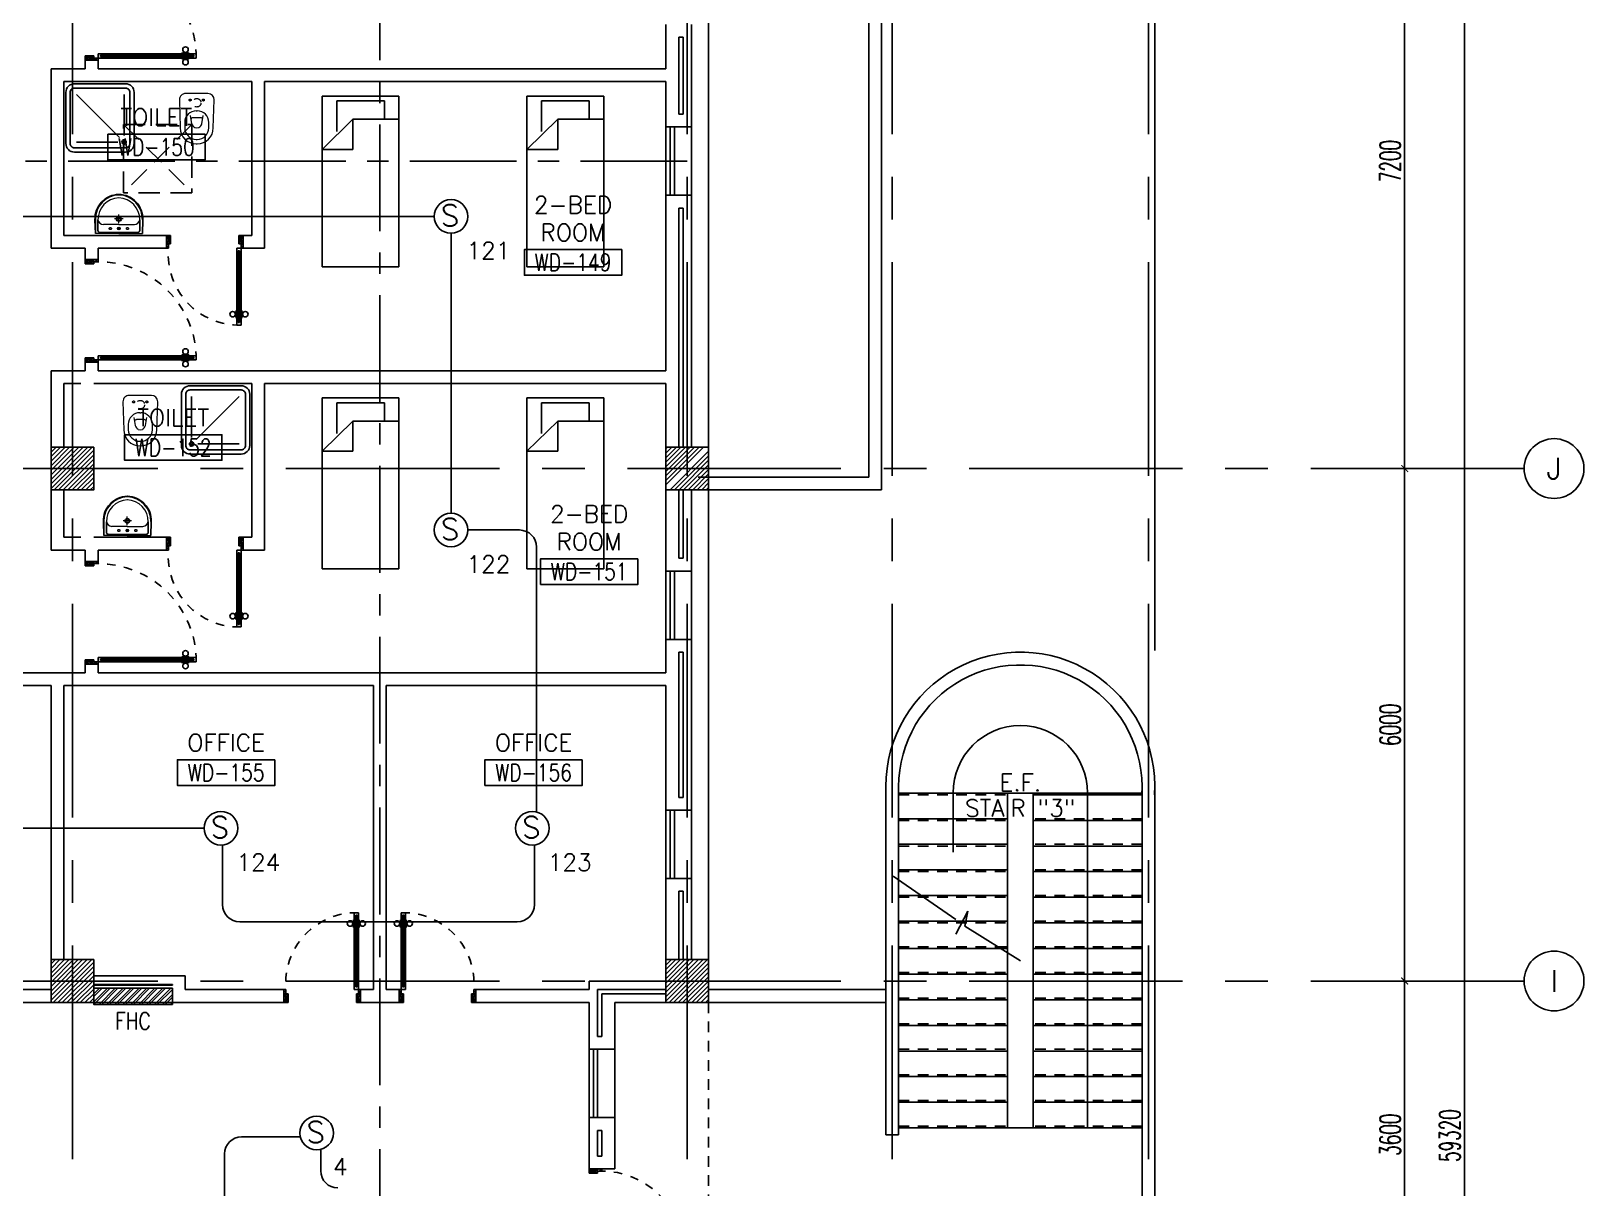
# Model space of a CAD drawing. Extents: x 0 to 93, y -1.5 to 78.
# Drawn here: x 74.79 to 92.97, y 34.2 to 47.74 of the extents above; entities that cross this region are included whole.
import ezdxf
from ezdxf.enums import TextEntityAlignment as Align

# ---------------------------------------------------------------- set-up
doc = ezdxf.new("R2010")
doc.units = 0
doc.header["$MEASUREMENT"] = 0
doc.header["$PDMODE"] = 34
for name, pattern in [('CENTER', [2, 1.25, -0.25, 0.25, -0.25]), ('CENTERX2', [4, 2.5, -0.5, 0.5, -0.5]), ('DASHED', [0.75, 0.5, -0.25]), ('HIDDEN', [0.375, 0.25, -0.125]), ('HIDDEN2', [0.1875, 0.125, -0.0625])]:
    doc.linetypes.add(name, pattern=pattern)
doc.layers.get('0').update_dxf_attribs({"color": 11, "linetype": 'CONTINUOUS'})
doc.layers.get('DEFPOINTS').update_dxf_attribs({"color": 11, "linetype": 'CONTINUOUS'})
for name, color, linetype in [('AX-CR', 11, 'CONTINUOUS'), ('AX-DIM', 11, 'CONTINUOUS'), ('AX-TXT', 11, 'CONTINUOUS'), ('AXES', 11, 'CENTERX2'), ('AXES1', 11, 'CENTER'), ('COL', 11, 'CONTINUOUS'), ('DOOR', 11, 'CONTINUOUS'), ('E-FIRE', 4, 'CONTINUOUS'), ('E-WIRE', 4, 'CONTINUOUS'), ('FHC', 11, 'CONTINUOUS'), ('FIX', 11, 'CONTINUOUS'), ('FUR', 11, 'CONTINUOUS'), ('HAT', 11, 'CONTINUOUS'), ('INSUL', 11, 'CONTINUOUS'), ('PROJ-L', 11, 'CONTINUOUS'), ('RM-BOX', 11, 'CONTINUOUS'), ('RM-NAME', 11, 'CONTINUOUS'), ('RM-NO', 11, 'CONTINUOUS'), ('ROOF', 11, 'CONTINUOUS'), ('SHAFT', 11, 'CONTINUOUS'), ('STR', 11, 'CONTINUOUS'), ('WALL', 11, 'CONTINUOUS'), ('WIN', 11, 'CONTINUOUS')]:
    doc.layers.add(name, color=color, linetype=linetype)
doc.styles.add('ROMANS', font='ROMANS.shx', dxfattribs={"width": 0.6})
doc.dimstyles.new('DIM-OUT', dxfattribs={"dimscale": 0, "dimtxt": 0.24, "dimasz": 0.08, "dimexe": 0.02, "dimexo": 0.02, "dimgap": 0.05, "dimtad": 1, "dimdec": 0, "dimlfac": 1000, "dimzin": 0, "dimdsep": 46, "dimtxsty": 'ROMANS', "dimblk1": 'ARCHTICK', "dimblk2": 'ARCHTICK', "dimsah": 1, "dimcen": 0.01, "dimdle": 0.08, "dimclrd": 7, "dimclre": 7, "dimclrt": 2, "dimadec": 0, "dimazin": 0, "dimtp": 2, "dimtm": 2, "dimtfac": 0.114286, "dimtdec": 0, "dimtix": 1, "dimtmove": 2, "dimatfit": 3, "dimldrblk": 'ARCHTICK', "dimfxl": 0, "dimtolj": 1, "dimtzin": 0, "dimarcsym": 0})

# ---------------------------------------------------------------- blocks, each defined once
blk = doc.blocks.new('S')
at = {"layer": 'E-FIRE'}
blk.add_circle((0, 0), 197, dxfattribs=at)
at = {"layer": 'E-FIRE', "color": 3, "style": 'ROMANS'}
blk.add_text('S', height=250, dxfattribs=at).set_placement((-119, -115))
blk = doc.blocks.new('AXR')
at = {"layer": 'AX-CR'}
blk.add_circle((350, 0), 350, dxfattribs=at)
at = {"layer": 'AX-TXT', "style": 'ROMANS'}
blk.add_attdef('AX', text='', height=250, dxfattribs=at).set_placement((350, 0), align=Align.MIDDLE)
blk = doc.blocks.new('DOOR90')
at = {"layer": 'DOOR', "linetype": 'ByBlock'}
for p, q in [((0, 0), (-150, 0)), ((-200, -25), (-1000, -25)), ((-200, -42), (-1000, -42)), ((-200, -58), (-1000, -58)), ((-1000, -75), (-200, -75))]:
    blk.add_line(p, q, dxfattribs=at)
at = {"layer": 'DOOR', "color": 0, "linetype": 'ByBlock'}
for p, q in [((-150, 0), (-150, -25)), ((-150, 0), (0, 0)), ((0, -50), (0, 0)), ((-1050, -25), (-1050, -75)), ((-1050, -75), (-1050, -25)), ((-1000, -25), (-1050, -25)), ((-1000, -75), (-1050, -75)), ((-1020, -42), (-1020, -58)), ((-1000, -42), (-1020, -42)), ((-1000, -58), (-1020, -58)), ((-1000, -25), (-1000, -42)), ((-1000, -58), (-1000, -75)), ((-968, -25), (-968, -18)), ((-878, -18), (-968, -18)), ((-968, -75), (-968, -82)), ((-878, -82), (-968, -82)), ((-955, -18), (-955, -9)), ((-955, -9), (-890, -9)), ((-955, -18), (-890, -18)), ((-955, -82), (-955, -91)), ((-955, -82), (-890, -82)), ((-955, -91), (-890, -91)), ((-890, -18), (-890, -9)), ((-890, -82), (-890, -91)), ((-878, -25), (-878, -18)), ((-878, -75), (-878, -82)), ((-200, -42), (-200, -25)), ((-200, -25), (-150, -25)), ((-180, -42), (-200, -42)), ((-200, -75), (-200, -58)), ((-200, -58), (-180, -58)), ((-150, -75), (-200, -75)), ((-180, -58), (-180, -42)), ((-150, -75), (-150, -25)), ((-150, -25), (-100, -25)), ((-100, -25), (-100, -50)), ((-100, -50), (0, -50)), ((-150, -900), (-150, -875)), ((-150, -875), (-100, -875)), ((0, -900), (-150, -900)), ((-150, -900), (0, -900)), ((-100, -850), (0, -850)), ((-100, -875), (-100, -850)), ((0, -850), (0, -900))]:
    blk.add_line(p, q, dxfattribs=at)
at = {"layer": 'DOOR', "color": 9, "linetype": 'ByBlock'}
for p, q in [((0, -50), (-114, 0)), ((0, -50), (-40, 0)), ((0, -50), (-100, -37)), ((0, -850), (-114, -900)), ((0, -850), (-100, -863)), ((0, -850), (-40, -900))]:
    blk.add_line(p, q, dxfattribs=at)
at = {"layer": 'DOOR', "color": 0, "linetype": 'ByBlock'}
for centre in [(-923, 24), (-923, -124)]:
    blk.add_circle(centre, 32.4, dxfattribs=at)
at = {"layer": 'DOOR', "color": 9, "linetype": 'ByBlock'}
for centre, radius, start, end in [((0, -50), 74.4, 137.7764, 180), ((0, -50), 54.4, 113.2074, 180), ((0, -50), 154, 161.1053, 166.2858), ((0, -50), 134, 158.1598, 169.28), ((0, -50), 114, 154.0838, 167.3774), ((0, -50), 94.4, 148.0182, 180), ((0, -50), 34.4, 90, 180), ((0, -50), 14.4, 90, 180), ((0, -850), 154, 193.7142, 198.8947), ((0, -850), 134, 190.72, 201.8402), ((0, -850), 94.4, 180, 211.9818), ((0, -850), 74.4, 180, 222.2236), ((0, -850), 54.4, 180, 246.7926), ((0, -850), 34.4, 180, 270), ((0, -850), 14.4, 180, 270)]:
    blk.add_arc(centre, radius, start, end, dxfattribs=at)
at = {"layer": 'DOOR', "linetype": 'HIDDEN', "ltscale": 0.5}
blk.add_arc((-222, -50), 828, 178.2701, 275.003, dxfattribs=at)
blk = doc.blocks.new('DOOR100')
at = {"layer": 'DOOR', "color": 0, "linetype": 'ByBlock'}
for p, q in [((-76, 1251), (-76, 1301)), ((-76, 1301), (-26, 1301)), ((-26, 1301), (-76, 1301)), ((-26, 1251), (-26, 1301)), ((-92, 1206), (-92, 1141)), ((-83, 1206), (-92, 1206)), ((-83, 1141), (-92, 1141)), ((-83, 1129), (-83, 1219)), ((-76, 1219), (-83, 1219)), ((-83, 1206), (-83, 1141)), ((-76, 1129), (-83, 1129)), ((-59, 1251), (-76, 1251)), ((-59, 1251), (-59, 1271)), ((-43, 1271), (-59, 1271)), ((-43, 1251), (-43, 1271)), ((-26, 1251), (-43, 1251)), ((-26, 1219), (-19, 1219)), ((-26, 1129), (-19, 1129)), ((-19, 1129), (-19, 1219)), ((-19, 1206), (-19, 1141)), ((-19, 1206), (-10, 1206)), ((-19, 1141), (-10, 1141)), ((-10, 1206), (-10, 1141)), ((-76, 200), (-59, 200)), ((-76, 150), (-76, 200)), ((-59, 200), (-59, 180)), ((-43, 200), (-26, 200)), ((-43, 180), (-43, 200)), ((-26, 200), (-26, 150)), ((-1201, 0), (-1201, 150)), ((-1201, 150), (-1176, 150)), ((-1201, 150), (-1201, 0)), ((-1151, 0), (-1201, 0)), ((-1176, 150), (-1176, 100)), ((-1176, 100), (-1151, 100)), ((-1151, 100), (-1151, 0)), ((-76, 150), (-26, 150)), ((-59, 180), (-43, 180)), ((-51, 100), (-51, 0)), ((-26, 100), (-51, 100)), ((-51, 0), (-1, 0)), ((-1, 150), (-26, 150)), ((-26, 150), (-26, 100)), ((-1, 150), (-1, 0))]:
    blk.add_line(p, q, dxfattribs=at)
at = {"layer": 'DOOR', "linetype": 'ByBlock'}
for p, q in [((-76, 1251), (-76, 200)), ((-59, 200), (-59, 1251)), ((-43, 200), (-43, 1251)), ((-26, 200), (-26, 1251))]:
    blk.add_line(p, q, dxfattribs=at)
at = {"layer": 'DOOR', "color": 9, "linetype": 'ByBlock'}
for p, q in [((-1151, 0), (-1201, 114)), ((-1151, 0), (-1201, 40)), ((-1151, 0), (-1164, 100)), ((-51, 0), (-1, 114)), ((-51, 0), (-38, 100)), ((-51, 0), (-1, 40))]:
    blk.add_line(p, q, dxfattribs=at)
at = {"layer": 'DOOR', "color": 0, "linetype": 'ByBlock'}
for centre in [(-125, 1174), (22, 1174)]:
    blk.add_circle(centre, 32.4, dxfattribs=at)
at = {"layer": 'DOOR', "linetype": 'HIDDEN', "ltscale": 0.5}
blk.add_arc((-27, 152), 1149, 89.961, 180.0931, dxfattribs=at)
at = {"layer": 'DOOR', "color": 9, "linetype": 'ByBlock'}
for centre, radius, start, end in [((-1151, 0), 154, 103.7142, 108.8947), ((-1151, 0), 134, 100.72, 111.8402), ((-1151, 0), 94.4, 90, 121.9818), ((-1151, 0), 74.4, 90, 132.2236), ((-1151, 0), 54.4, 90, 156.7926), ((-1151, 0), 34.4, 90, 180), ((-1151, 0), 14.4, 90, 180), ((-51, 0), 94.4, 58.0182, 90), ((-51, 0), 74.4, 47.7764, 90), ((-51, 0), 54.4, 23.2074, 90), ((-51, 0), 34.4, 0, 90), ((-51, 0), 14.4, 0, 90), ((-51, 0), 134, 68.1598, 79.28), ((-51, 0), 114, 64.0838, 77.3774), ((-51, 0), 154, 71.1053, 76.2858)]:
    blk.add_arc(centre, radius, start, end, dxfattribs=at)
blk = doc.blocks.new('RM1')
at = {"layer": 'RM-BOX'}
blk.add_lwpolyline([(570, -200), (-570, -200), (-570, -500), (570, -500)], close=True, dxfattribs=at)
at = {"layer": 'RM-NAME', "style": 'ROMANS'}
for tag, p in [('ROOMNAME1', (0, 324)), ('ROOMNAME2', (0, 0))]:
    blk.add_attdef(tag, text='', height=200, dxfattribs=at).set_placement(p, align=Align.MIDDLE)
at = {"layer": 'RM-NO', "style": 'ROMANS', "width": 0.8}
blk.add_attdef('ROOMNO', text='', height=200, dxfattribs=at).set_placement((0, -350), align=Align.MIDDLE)
blk = doc.blocks.new('COL50')
at = {"layer": 'COL'}
blk.add_lwpolyline([(-250, 250), (-250, -250), (250, -250), (250, 250)], close=True, dxfattribs=at)
blk = doc.blocks.new('*X114')
at = {"color": 0}
for p, q in [((245929, 155507), (246411, 155990)), ((245929, 155560), (246358, 155990)), ((245929, 155613), (246305, 155990)), ((245929, 155666), (246252, 155990)), ((245929, 155719), (246199, 155990)), ((245929, 155772), (246146, 155990)), ((245929, 155825), (246093, 155990)), ((245929, 155879), (246040, 155990)), ((245929, 155932), (245987, 155990)), ((245964, 155490), (246429, 155954)), ((246017, 155490), (246429, 155901)), ((246070, 155490), (246429, 155848)), ((246123, 155490), (246429, 155795)), ((246176, 155490), (246429, 155742)), ((246229, 155490), (246429, 155689)), ((246282, 155490), (246429, 155636)), ((246335, 155490), (246429, 155583)), ((246388, 155490), (246429, 155530))]:
    blk.add_line(p, q, dxfattribs=at)
blk = doc.blocks.new('AH20A')
at = {"layer": 'FUR'}
for p, q in [((0, 0.5), (0, -0.5)), ((1, 0.5), (0, 0.5)), ((0.1358, 0.5), (0.1358, -0.0987)), ((1, -0.5), (1, 0.5)), ((0.1358, 0.3112), (0.0277, 0.3112)), ((0.0277, 0.3112), (0.0277, -0.3087)), ((0.1358, -0.0987), (0.3125, -0.5)), ((0.1358, -0.0987), (0.3125, -0.0987)), ((0.3125, -0.5), (0.3125, -0.0987)), ((0.0277, -0.3087), (0.2076, -0.3087)), ((0, -0.5), (1, -0.5))]:
    blk.add_line(p, q, dxfattribs=at)
blk = doc.blocks.new('*X116')
at = {"color": 0}
for p, q in [((245929, 149515), (246404, 149990)), ((245929, 149568), (246351, 149990)), ((245929, 149621), (246298, 149990)), ((245929, 149674), (246245, 149990)), ((245929, 149727), (246192, 149990)), ((245929, 149780), (246139, 149990)), ((245929, 149833), (246086, 149990)), ((245929, 149886), (246033, 149990)), ((245929, 149939), (245979, 149990)), ((245957, 149490), (246429, 149962)), ((246010, 149490), (246429, 149908)), ((246063, 149490), (246429, 149855)), ((246116, 149490), (246429, 149802)), ((246169, 149490), (246429, 149749)), ((246222, 149490), (246429, 149696)), ((246275, 149490), (246429, 149643)), ((246328, 149490), (246429, 149590)), ((246381, 149490), (246429, 149537))]:
    blk.add_line(p, q, dxfattribs=at)
blk = doc.blocks.new('*X117')
at = {"color": 0}
for p, q in [((253129, 149502), (253616, 149990)), ((253129, 149555), (253563, 149990)), ((253129, 149608), (253510, 149990)), ((253129, 149661), (253457, 149990)), ((253129, 149714), (253404, 149990)), ((253129, 149767), (253351, 149990)), ((253129, 149820), (253298, 149990)), ((253129, 149873), (253245, 149990)), ((253129, 149926), (253192, 149990)), ((253129, 149979), (253139, 149990)), ((253169, 149490), (253629, 149949)), ((253222, 149490), (253629, 149896)), ((253275, 149490), (253629, 149843)), ((253328, 149490), (253629, 149790)), ((253381, 149490), (253629, 149737)), ((253434, 149490), (253629, 149684)), ((253487, 149490), (253629, 149631)), ((253540, 149490), (253629, 149578)), ((253594, 149490), (253629, 149525))]:
    blk.add_line(p, q, dxfattribs=at)
blk = doc.blocks.new('*X115')
at = {"color": 0}
for p, q in [((253129, 155548), (253570, 155990)), ((253129, 155601), (253517, 155990)), ((253129, 155654), (253464, 155990)), ((253129, 155707), (253411, 155990)), ((253129, 155760), (253358, 155990)), ((253129, 155813), (253305, 155990)), ((253129, 155866), (253252, 155990)), ((253129, 155919), (253199, 155990)), ((253129, 155972), (253146, 155990)), ((253177, 155490), (253629, 155942)), ((253230, 155490), (253629, 155889)), ((253283, 155490), (253629, 155836)), ((253336, 155490), (253629, 155783)), ((253389, 155490), (253629, 155730)), ((253442, 155490), (253629, 155677)), ((253495, 155490), (253629, 155624)), ((253548, 155490), (253629, 155571)), ((253601, 155490), (253629, 155517))]:
    blk.add_line(p, q, dxfattribs=at)
blk = doc.blocks.new('DOOR-10')
at = {"layer": 'DOOR', "color": 0, "linetype": 'ByBlock'}
for p, q in [((-26, 1100), (-76, 1100)), ((-76, 1100), (-26, 1100)), ((-76, 1050), (-76, 1100)), ((-26, 1050), (-26, 1100)), ((-83, 1005), (-92, 1005)), ((-92, 1005), (-92, 940)), ((-83, 940), (-92, 940)), ((-76, 1018), (-83, 1018)), ((-83, 928), (-83, 1018)), ((-83, 1005), (-83, 940)), ((-76, 928), (-83, 928)), ((-59, 1050), (-76, 1050)), ((-43, 1070), (-59, 1070)), ((-59, 1050), (-59, 1070)), ((-43, 1050), (-43, 1070)), ((-26, 1050), (-43, 1050)), ((-26, 1018), (-18, 1018)), ((-26, 928), (-18, 928)), ((-18, 928), (-18, 1018)), ((-18, 1005), (-9, 1005)), ((-18, 1005), (-18, 940)), ((-18, 940), (-9, 940)), ((-9, 1005), (-9, 940)), ((-76, 200), (-59, 200)), ((-76, 150), (-76, 200)), ((-59, 200), (-59, 180)), ((-43, 200), (-26, 200)), ((-43, 180), (-43, 200)), ((-26, 200), (-26, 150)), ((-1001, 0), (-1001, 150)), ((-1001, 150), (-976, 150)), ((-1001, 150), (-1001, 0)), ((-951, 0), (-1001, 0)), ((-976, 150), (-976, 100)), ((-976, 100), (-951, 100)), ((-951, 100), (-951, 0)), ((-76, 150), (-26, 150)), ((-59, 180), (-43, 180)), ((-51, 100), (-51, 0)), ((-26, 100), (-51, 100)), ((-51, 0), (-1, 0)), ((-1, 150), (-26, 150)), ((-26, 150), (-26, 100))]:
    blk.add_line(p, q, dxfattribs=at)
at = {"layer": 'DOOR', "linetype": 'ByBlock'}
for p, q in [((-76, 1050), (-76, 200)), ((-59, 200), (-59, 1050)), ((-43, 200), (-43, 1050)), ((-26, 200), (-26, 1050))]:
    blk.add_line(p, q, dxfattribs=at)
at = {"layer": 'DOOR', "color": 9, "linetype": 'ByBlock'}
for p, q in [((-951, 0), (-1001, 114)), ((-951, 0), (-1001, 40)), ((-951, 0), (-964, 100)), ((-51, 0), (-1, 114)), ((-51, 0), (-37, 100)), ((-51, 0), (-1, 40)), ((-1, 0), (-1, 150))]:
    blk.add_line(p, q, dxfattribs=at)
at = {"layer": 'DOOR', "color": 0, "linetype": 'ByBlock'}
for centre in [(-124, 973), (23, 973)]:
    blk.add_circle(centre, 32.4, dxfattribs=at)
at = {"layer": 'DOOR', "linetype": 'HIDDEN', "ltscale": 0.5}
blk.add_arc((-23, 149), 952, 93.1482, 179.9482, dxfattribs=at)
at = {"layer": 'DOOR', "color": 9, "linetype": 'ByBlock'}
for centre, radius, start, end in [((-951, 0), 154, 103.7142, 108.8947), ((-951, 0), 134, 100.72, 111.8402), ((-951, 0), 94.4, 90, 121.9818), ((-951, 0), 74.4, 90, 132.2236), ((-951, 0), 54.4, 90, 156.7926), ((-951, 0), 34.4, 90, 180), ((-951, 0), 14.4, 90, 180), ((-51, 0), 94.4, 58.0182, 90), ((-51, 0), 74.4, 47.7764, 90), ((-51, 0), 54.4, 23.2074, 90), ((-51, 0), 34.4, 0, 90), ((-51, 0), 14.4, 0, 90), ((-51, 0), 134, 68.1598, 79.28), ((-51, 0), 114, 64.0838, 77.3774), ((-51, 0), 154, 71.1053, 76.2858)]:
    blk.add_arc(centre, radius, start, end, dxfattribs=at)
blk = doc.blocks.new('LAV1')
at = {"layer": 'FIX', "linetype": 'ByBlock', "ltscale": 0.3}
for p, q in [((-280, 210), (-275, 50)), ((-245, 210), (-245, 85)), ((245, 210), (245, 85)), ((280, 210), (275, 50)), ((0, 60), (-220, 60)), ((0, 60), (220, 60))]:
    blk.add_line(p, q, dxfattribs=at)
at = {"layer": 'FIX', "linetype": 'Continuous', "lineweight": 20}
for p, q in [((-275, 210), (-275, 50)), ((275, 210), (275, 50)), ((0, 50), (-275, 50)), ((0, 50), (-252, 50)), ((0, 155), (-181, 155)), ((0, 155), (181, 155)), ((0, 50), (275, 50)), ((0, 50), (252, 50))]:
    blk.add_line(p, q, dxfattribs=at)
at = {"layer": 'FIX', "linetype": 'DASHED', "lineweight": 20, "ltscale": 0.05}
for p, q in [((50, 220), (-50, 220)), ((0, 170), (0, 270)), ((0, 170), (0, 270))]:
    blk.add_line(p, q, dxfattribs=at)
at = {"layer": 'FIX', "lineweight": 20}
for p, q in [((16, 107), (-15, 107)), ((0, 92), (0, 123))]:
    blk.add_line(p, q, dxfattribs=at)
for centre, radius in [((0, 220), 29.5), ((0, 220), 22.5), ((0, 107), 15.5)]:
    blk.add_circle(centre, radius, dxfattribs=at)
at = {"layer": 'FIX', "linetype": 'HIDDEN', "lineweight": 20, "ltscale": 0.05}
for centre in [(-100, 107), (100, 107)]:
    blk.add_circle(centre, 12.4, dxfattribs=at)
at = {"layer": 'FIX', "linetype": 'ByBlock', "ltscale": 0.3}
for centre, radius, start, end in [((7, 220), 287, 91.3776, 182.0064), ((-7, 220), 287, 357.9936, 88.6224), ((-220, 85), 24.9, 179.7021, 269.9486), ((220, 85), 24.9, 270.0514, 0.2979)]:
    blk.add_arc(centre, radius, start, end, dxfattribs=at)
at = {"layer": 'FIX', "linetype": 'Continuous', "lineweight": 20}
for centre, radius, start, end in [((8, 217), 283, 91.6988, 181.351), ((8, 212), 253, 91.7328, 180.4884), ((-8, 217), 283, 358.649, 88.3012), ((-8, 212), 253, 359.5116, 88.2672), ((-179, 222), 66.9, 190.2006, 268.0786), ((179, 222), 66.9, 271.9214, 349.7994)]:
    blk.add_arc(centre, radius, start, end, dxfattribs=at)
blk = doc.blocks.new('SHR1')
at = {"layer": 'FIX'}
for p, q in [((-196, 196), (-700, 700)), ((-143, 218), (-143, 700)), ((-218, 143), (-700, 143))]:
    blk.add_line(p, q, dxfattribs=at)
for points in [[(-825, 125), (-825, 725, -0.414214), (-725, 825), (-125, 825, -0.414214), (-25, 725), (-25, 125, -0.414214), (-125, 25), (-725, 25, -0.414214)], [(-775, 125), (-775, 725, -0.414214), (-725, 775), (-125, 775, -0.414214), (-75, 725), (-75, 125, -0.414214), (-125, 75), (-725, 75, -0.414214)]]:
    blk.add_lwpolyline(points, format="xyb", close=True, dxfattribs=at)
for radius in [25, 15]:
    blk.add_circle((-143, 143), radius, dxfattribs=at)
blk = doc.blocks.new('WC1')
at = {"layer": 'FIX', "lineweight": 20}
for p, q in [((-210, 204), (-538, 194)), ((-727, 5), (-727, -5)), ((-674, 5), (-674, -5)), ((-534, 24), (-540, 0)), ((-540, 0), (-534, -24)), ((-475, 141), (-538, 141)), ((-395, 76), (-490, 60)), ((-339, 5), (-339, -5)), ((-137, 0), (-137, 131)), ((-137, -131), (-137, 0)), ((-538, -141), (-475, -141)), ((-490, -60), (-395, -76)), ((-538, -194), (-210, -204)), ((-213, -204), (-210, -204))]:
    blk.add_line(p, q, dxfattribs=at)
at = {"layer": 'FIX', "linetype": 'Continuous', "lineweight": 20}
blk.add_line((-420, -47), (-420, 45), dxfattribs=at)
at = {"layer": 'FIX', "linetype": 'HIDDEN2', "lineweight": 20, "ltscale": 0.3}
blk.add_circle((-245, 0), 49.8, dxfattribs=at)
at = {"layer": 'FIX', "linetype": 'HIDDEN', "lineweight": 20, "ltscale": 0.05}
for centre in [(-213, 78), (-213, -77)]:
    blk.add_circle(centre, 11.6, dxfattribs=at)
at = {"layer": 'FIX', "lineweight": 20}
for centre, radius, start, end in [((-538, 5), 189, 90, 180), ((-210, 131), 73, 360, 90), ((-538, 5), 136, 90, 180), ((-473, -7), 68.2, 128.9242, 152.8468), ((-464, -18), 82, 108.496, 128.9242), ((-475, 5), 136, 360, 90), ((-538, -5), 189, 180, 270), ((-538, -5), 136, 180, 270), ((-473, 7), 68.2, 207.1532, 231.0758), ((-464, 18), 82, 231.0758, 251.504), ((-475, -5), 136, 270, 0), ((-210, -131), 73, 270, 0)]:
    blk.add_arc(centre, radius, start, end, dxfattribs=at)
at = {"layer": 'FIX', "linetype": 'Continuous', "lineweight": 20}
for centre, start, end in [((-443, 46), 357.6662, 91.6121), ((-442, -46), 268.3879, 2.3338)]:
    blk.add_arc(centre, 22.3, start, end, dxfattribs=at)
blk = doc.blocks.new('_ARCHTICK')
at = {"color": 0, "linetype": 'ByBlock', "const_width": 0.15}
blk.add_lwpolyline([(-0.5, -0.5), (0.5, 0.5)], dxfattribs=at)
blk = doc.blocks.new('*D134')
at = {"layer": 'AX-DIM', "color": 7, "lineweight": -2}
for p, q in [((82.742, 64.47), (91.592, 64.47)), ((91.572, 64.55), (91.572, 5.07)), ((82.742, 5.15), (91.592, 5.15))]:
    blk.add_line(p, q, dxfattribs=at)
at = {"layer": 'DEFPOINTS', "color": 0}
for p in [(82.722, 64.47), (82.722, 5.15), (91.572, 5.15)]:
    blk.add_point(p, dxfattribs=at)
at = {"layer": 'AX-DIM', "color": 7, "lineweight": -2, "xscale": 0.08, "yscale": 0.08, "zscale": 0.08}
for p, rotation in [((91.572, 64.47), 90), ((91.572, 5.15), 270)]:
    blk.add_blockref('_ARCHTICK', p, dxfattribs=dict(at, rotation=rotation))
at = {"layer": 'AX-DIM', "color": 2, "insert": (91.402, 34.81), "char_height": 0.24, "attachment_point": 5, "rotation": 90, "style": 'ROMANS'}
blk.add_mtext('\\A1;59320', dxfattribs=at)
blk = doc.blocks.new('*D135')
at = {"layer": 'AX-DIM', "color": 7, "lineweight": -2}
for p, q in [((90.492, 42.62), (90.892, 42.62)), ((90.872, 42.7), (90.872, 36.54)), ((90.492, 36.62), (90.892, 36.62))]:
    blk.add_line(p, q, dxfattribs=at)
at = {"layer": 'DEFPOINTS', "color": 0}
for p in [(90.472, 42.62), (90.472, 36.62), (90.872, 36.62)]:
    blk.add_point(p, dxfattribs=at)
at = {"layer": 'AX-DIM', "color": 7, "lineweight": -2, "xscale": 0.08, "yscale": 0.08, "zscale": 0.08}
for p, rotation in [((90.872, 42.62), 90), ((90.872, 36.62), 270)]:
    blk.add_blockref('_ARCHTICK', p, dxfattribs=dict(at, rotation=rotation))
at = {"layer": 'AX-DIM', "color": 2, "insert": (90.702, 39.62), "char_height": 0.24, "attachment_point": 5, "rotation": 90, "style": 'ROMANS'}
blk.add_mtext('\\A1;6000', dxfattribs=at)
blk = doc.blocks.new('*D144')
at = {"layer": 'AX-DIM', "color": 7, "lineweight": -2}
for p, q in [((90.492, 36.62), (90.892, 36.62)), ((90.872, 36.7), (90.872, 32.94)), ((90.492, 33.02), (90.892, 33.02))]:
    blk.add_line(p, q, dxfattribs=at)
at = {"layer": 'DEFPOINTS', "color": 0}
for p in [(90.472, 36.62), (90.472, 33.02), (90.872, 33.02)]:
    blk.add_point(p, dxfattribs=at)
at = {"layer": 'AX-DIM', "color": 7, "lineweight": -2, "xscale": 0.08, "yscale": 0.08, "zscale": 0.08}
for p, rotation in [((90.872, 36.62), 90), ((90.872, 33.02), 270)]:
    blk.add_blockref('_ARCHTICK', p, dxfattribs=dict(at, rotation=rotation))
at = {"layer": 'AX-DIM', "color": 2, "insert": (90.702, 34.82), "char_height": 0.24, "attachment_point": 5, "rotation": 90, "style": 'ROMANS'}
blk.add_mtext('\\A1;3600', dxfattribs=at)
blk = doc.blocks.new('*D147')
at = {"layer": 'AX-DIM', "color": 7, "lineweight": -2}
blk.add_line((82.642, 76.648), (88.027, 76.648), dxfattribs=at)
at = {"layer": 'AX-DIM', "color": 11, "lineweight": -2}
for p, q in [((82.722, 75.968), (82.722, 76.668)), ((87.947, 40.49), (87.947, 76.668))]:
    blk.add_line(p, q, dxfattribs=at)
at = {"layer": 'DEFPOINTS', "color": 0}
for p in [(87.947, 76.648), (82.722, 75.948), (87.947, 40.47)]:
    blk.add_point(p, dxfattribs=at)
at = {"layer": 'AX-DIM', "color": 7, "lineweight": -2, "xscale": 0.08, "yscale": 0.08, "zscale": 0.08, "rotation": 180}
blk.add_blockref('_ARCHTICK', (82.722, 76.648), dxfattribs=at)
at = {"layer": 'AX-DIM', "color": 7, "lineweight": -2, "xscale": 0.08, "yscale": 0.08, "zscale": 0.08}
blk.add_blockref('_ARCHTICK', (87.947, 76.648), dxfattribs=at)
at = {"layer": 'AX-DIM', "color": 2, "insert": (85.334, 76.818), "char_height": 0.24, "attachment_point": 5, "style": 'ROMANS'}
blk.add_mtext('\\A1;5225', dxfattribs=at)
blk = doc.blocks.new('*D149')
at = {"layer": 'AX-DIM', "color": 7, "lineweight": -2}
for p, q in [((90.872, 49.9), (90.872, 42.54)), ((90.492, 49.82), (90.892, 49.82)), ((90.492, 42.62), (90.892, 42.62))]:
    blk.add_line(p, q, dxfattribs=at)
at = {"layer": 'DEFPOINTS', "color": 0}
for p in [(90.472, 49.82), (90.472, 42.62), (90.872, 42.62)]:
    blk.add_point(p, dxfattribs=at)
at = {"layer": 'AX-DIM', "color": 7, "lineweight": -2, "xscale": 0.08, "yscale": 0.08, "zscale": 0.08}
for p, rotation in [((90.872, 49.82), 90), ((90.872, 42.62), 270)]:
    blk.add_blockref('_ARCHTICK', p, dxfattribs=dict(at, rotation=rotation))
at = {"layer": 'AX-DIM', "color": 2, "insert": (90.702, 46.22), "char_height": 0.24, "attachment_point": 5, "rotation": 90, "style": 'ROMANS'}
blk.add_mtext('\\A1;7200', dxfattribs=at)

msp = doc.modelspace()

# ---------------------------------------------------------------- hatches: boundary and pattern name
at = {"layer": 'FHC', "linetype": 'ByBlock', "ltscale": 0.3}
h = msp.add_hatch(dxfattribs=at)
h.set_pattern_fill('ANSI32', color=11, scale=0.175, style=0)
h.set_pattern_definition([(45, (-156.67453, 5.293995), (-0.046403883, 0.046403883), []), (45, (-156.643594, 5.293995), (-0.046403883, 0.046403883), [])])
h.paths.add_polyline_path([(76.4417, 36.345), (76.4417, 36.535), (75.5217, 36.535), (75.5217, 36.345)])
h.paths.add_polyline_path([(75.309, 35.9239), (75.309, 36.3447), (75.5715, 36.3447), (75.5715, 35.9239)], flags=9)

# ---------------------------------------------------------------- linework, layer by layer
for p, q in [((85.6151, 37.3402), (84.8837, 37.8479)), ((85.7555, 37.4388), (85.6151, 37.1699)), ((85.7204, 37.2634), (85.7555, 37.4388)), ((86.3756, 36.8543), (85.7204, 37.2634))]:
    msp.add_line(p, q)
at = {"layer": 'AXES'}
for p, q in [((75.2717, -1.4643), (75.2717, 77.3484)), ((82.4717, -1.4643), (82.4717, 77.3484)), ((84.8717, -1.4643), (84.8717, 77.3484)), ((87.8717, -1.4643), (87.8717, 77.3484)), ((92.2717, 42.62), (24.2317, 42.62)), ((92.2717, 36.62), (24.2317, 36.62))]:
    msp.add_line(p, q, dxfattribs=at)
at = {"layer": 'AXES1'}
for p, q in [((78.8717, 5.4), (78.8717, 64.22)), ((82.4717, 46.22), (24.2317, 46.22))]:
    msp.add_line(p, q, dxfattribs=at)
at = {"layer": 'E-WIRE', "linetype": 'Continuous'}
msp.add_line((79.5082, 45.5719), (74.008, 45.5719), dxfattribs=at)
at = {"layer": 'E-WIRE', "color": 4, "linetype": 'ByBlock'}
for p, q in [((79.7052, 45.3749), (79.7052, 42.0976)), ((79.9023, 41.9006), (80.5072, 41.9006)), ((76.8137, 38.4092), (73.7421, 38.4092))]:
    msp.add_line(p, q, dxfattribs=at)
at = {"layer": 'E-WIRE', "color": 4}
for p, q in [((80.7072, 38.5997), (80.7072, 41.7006)), ((77.0306, 38.2131), (77.0306, 37.5142)), ((80.6809, 38.2136), (80.6809, 37.5142)), ((77.2306, 37.3142), (80.4809, 37.3142)), ((77.9405, 34.7952), (77.2528, 34.7952)), ((77.0528, 31.4969), (77.0528, 34.5952)), ((78.1789, 34.6485), (78.1789, 34.3971))]:
    msp.add_line(p, q, dxfattribs=at)
at = {"layer": 'E-WIRE', "color": 4, "linetype": 'ByBlock'}
msp.add_arc((80.5072, 41.7006), 0.2, 0, 90, dxfattribs=at)
at = {"layer": 'E-WIRE', "color": 4}
for centre, start, end in [((77.2306, 37.5142), 180, 270), ((80.4809, 37.5142), 270, 0), ((77.2528, 34.5952), 90, 180), ((78.3789, 34.3971), 180, 270)]:
    msp.add_arc(centre, 0.2, start, end, dxfattribs=at)
at = {"layer": 'FHC', "color": 250, "linetype": 'HIDDEN', "ltscale": 0.25}
msp.add_line((76.4417, 36.37), (75.5217, 36.37), dxfattribs=at)
at = {"layer": 'FHC', "linetype": 'ByBlock', "ltscale": 0.3}
msp.add_lwpolyline([(75.5217, 36.535), (76.4417, 36.535), (76.4417, 36.345), (75.5217, 36.345)], close=True, dxfattribs=at)
at = {"layer": 'INSUL'}
for p, q in [((82.3717, 47.67), (82.3717, 46.77)), ((82.4217, 47.67), (82.3717, 47.67)), ((82.4217, 47.67), (82.4217, 46.77)), ((82.4217, 46.77), (82.3717, 46.77)), ((82.3717, 42.87), (82.3717, 45.67)), ((82.4217, 45.67), (82.3717, 45.67)), ((82.4217, 42.87), (82.4217, 45.67)), ((82.3717, 42.37), (82.3717, 41.57)), ((82.4217, 42.37), (82.4217, 41.57)), ((82.4217, 41.57), (82.3717, 41.57)), ((82.3717, 40.47), (82.3717, 38.77)), ((82.4217, 40.47), (82.3717, 40.47)), ((82.4217, 40.47), (82.4217, 38.77)), ((82.4217, 38.77), (82.3717, 38.77)), ((82.3717, 36.87), (82.3717, 37.67)), ((82.4217, 37.67), (82.3717, 37.67)), ((82.4217, 36.87), (82.4217, 37.67)), ((82.2217, 36.52), (81.4217, 36.52)), ((81.4217, 36.52), (81.4217, 35.97)), ((82.2217, 36.47), (81.4717, 36.47)), ((81.4717, 36.47), (81.4717, 35.97)), ((81.4217, 35.97), (81.4717, 35.97)), ((81.4217, 34.57), (81.4217, 34.87)), ((81.4217, 34.87), (81.4717, 34.87)), ((81.4717, 34.57), (81.4717, 34.87)), ((81.4217, 34.57), (81.4717, 34.57))]:
    msp.add_line(p, q, dxfattribs=at)
at = {"layer": 'PROJ-L', "linetype": 'Continuous'}
for p, q in [((84.7474, 50.07), (84.7474, 42.37)), ((84.5974, 49.92), (84.5974, 42.52)), ((84.5974, 42.52), (82.5974, 42.52)), ((84.7474, 42.37), (82.5974, 42.37))]:
    msp.add_line(p, q, dxfattribs=at)
at = {"layer": 'PROJ-L'}
for p, q in [((82.7217, 42.87), (82.7217, 49.57)), ((82.7217, 36.87), (82.7217, 42.37))]:
    msp.add_line(p, q, dxfattribs=at)
at = {"layer": 'ROOF'}
for p, q in [((86.2217, 38.8202), (86.2217, 34.9002)), ((86.2217, 38.8202), (86.5217, 38.8202)), ((86.5217, 38.8202), (86.5217, 34.9002)), ((84.7967, 36.52), (82.7217, 36.52)), ((84.7967, 36.37), (82.7217, 36.37)), ((86.5217, 34.9002), (86.2217, 34.9002))]:
    msp.add_line(p, q, dxfattribs=at)
at = {"layer": 'SHAFT', "linetype": 'HIDDEN'}
for p, q in [((76.6717, 46.65), (75.8717, 45.85)), ((75.8717, 46.65), (76.6717, 45.85))]:
    msp.add_line(p, q, dxfattribs=at)
msp.add_lwpolyline([(75.8717, 46.65), (76.6717, 46.65), (76.6717, 45.85), (75.8717, 45.85)], close=True, dxfattribs=at)
at = {"layer": 'STR'}
for p, q in [((84.9467, 38.8202), (86.2217, 38.8202)), ((85.5842, 38.1271), (85.5842, 38.8226)), ((87.7967, 38.8202), (86.5217, 38.8202)), ((87.7967, 38.8002), (86.5217, 38.8002)), ((87.1592, 34.9002), (87.1592, 38.8226)), ((84.9467, 38.5202), (86.2217, 38.5202)), ((87.7967, 38.5002), (86.5217, 38.5002)), ((84.9467, 38.2202), (86.2217, 38.2202)), ((87.7967, 38.2002), (86.5217, 38.2002)), ((84.9467, 37.9202), (86.2217, 37.9202)), ((87.7967, 37.9002), (86.5217, 37.9002)), ((84.9467, 37.6202), (86.2217, 37.6202)), ((87.7967, 37.6002), (86.5217, 37.6002)), ((84.9467, 37.3202), (86.2217, 37.3202)), ((87.7967, 37.3002), (86.5217, 37.3002)), ((84.9467, 37.0002), (86.2217, 37.0002)), ((86.1099, 37.0202), (86.2217, 37.0202)), ((87.7967, 37.0002), (86.5217, 37.0002)), ((84.9467, 36.7002), (86.2217, 36.7002)), ((87.7967, 36.7002), (86.5217, 36.7002)), ((84.9467, 36.4002), (86.2217, 36.4002)), ((87.7967, 36.4002), (86.5217, 36.4002)), ((84.9467, 36.1002), (86.2217, 36.1002)), ((87.7967, 36.1002), (86.5217, 36.1002)), ((84.9467, 35.8002), (86.2217, 35.8002)), ((87.7967, 35.8002), (86.5217, 35.8002)), ((84.9467, 35.5002), (86.2217, 35.5002)), ((87.7967, 35.5002), (86.5217, 35.5002)), ((84.9467, 35.2002), (86.2217, 35.2002)), ((87.7967, 35.2002), (86.5217, 35.2002)), ((84.9467, 34.9002), (86.2217, 34.9002)), ((87.7967, 34.9002), (86.5217, 34.9002))]:
    msp.add_line(p, q, dxfattribs=at)
at = {"layer": 'STR', "linetype": 'HIDDEN2'}
for p, q in [((84.9467, 38.8002), (86.2217, 38.8002)), ((87.7967, 38.8202), (86.5217, 38.8202)), ((87.7967, 38.8002), (86.5217, 38.8002)), ((84.9467, 38.5002), (86.2217, 38.5002)), ((87.7967, 38.5202), (86.5217, 38.5202)), ((84.9467, 38.2002), (86.2217, 38.2002)), ((87.7967, 38.2202), (86.5217, 38.2202)), ((84.9467, 37.9002), (86.2217, 37.9002)), ((87.7967, 37.9202), (86.5217, 37.9202)), ((84.9467, 37.6002), (86.2217, 37.6002)), ((87.7967, 37.6202), (86.5217, 37.6202)), ((84.9467, 37.3002), (86.2217, 37.3002)), ((87.7967, 37.3202), (86.5217, 37.3202)), ((84.9467, 37.0202), (86.2217, 37.0202)), ((86.1419, 37.0002), (86.2217, 37.0002)), ((87.7967, 37.0202), (86.5217, 37.0202)), ((84.9467, 36.7202), (86.2217, 36.7202)), ((87.7967, 36.7202), (86.5217, 36.7202)), ((82.7217, 36.37), (82.7217, 33.32)), ((84.9467, 36.4202), (86.2217, 36.4202)), ((87.7967, 36.4202), (86.5217, 36.4202)), ((84.9467, 36.1202), (86.2217, 36.1202)), ((87.7967, 36.1202), (86.5217, 36.1202)), ((84.9467, 35.8202), (86.2217, 35.8202)), ((87.7967, 35.8202), (86.5217, 35.8202)), ((84.9467, 35.5202), (86.2217, 35.5202)), ((87.7967, 35.5202), (86.5217, 35.5202)), ((84.9467, 35.2202), (86.2217, 35.2202)), ((87.7967, 35.2202), (86.5217, 35.2202)), ((84.9467, 34.9202), (86.2217, 34.9202)), ((87.7967, 34.9202), (86.5217, 34.9202))]:
    msp.add_line(p, q, dxfattribs=at)
at = {"layer": 'STR'}
msp.add_arc((86.3717, 38.8226), 0.7875, 0, 180, dxfattribs=at)
at = {"layer": 'WALL'}
for p, q in [((82.2217, 47.82), (82.2217, 47.3)), ((82.5217, 47.82), (82.5217, 46.62)), ((75.4217, 47.3), (75.0217, 47.3)), ((82.2217, 47.3), (75.5717, 47.3)), ((77.3717, 47.15), (75.1717, 47.15)), ((82.2217, 47.15), (77.5217, 47.15)), ((82.2217, 47.15), (82.2217, 46.62)), ((82.5217, 46.62), (82.2217, 46.62)), ((82.2217, 43.765), (82.2217, 45.82)), ((82.5217, 45.82), (82.2217, 45.82)), ((82.5217, 42.87), (82.5217, 45.82)), ((76.3717, 45.35), (75.1717, 45.35)), ((77.3717, 45.35), (77.2717, 45.35)), ((75.4217, 45.2), (75.0217, 45.2)), ((76.3717, 45.2), (75.5717, 45.2)), ((77.5217, 45.2), (77.2717, 45.2)), ((75.4217, 43.765), (75.0217, 43.765)), ((82.2217, 43.765), (75.5717, 43.765)), ((75.3717, 43.615), (75.1717, 43.615)), ((77.3717, 43.615), (75.5217, 43.615)), ((82.2217, 43.615), (77.5217, 43.615)), ((82.2217, 42.87), (82.2217, 43.615)), ((75.0217, 41.665), (75.0217, 42.37)), ((75.1717, 41.815), (75.1717, 42.37)), ((82.2217, 42.37), (82.2217, 41.42)), ((82.5217, 42.37), (82.5217, 41.42)), ((75.4217, 41.665), (75.0217, 41.665)), ((75.3717, 41.815), (75.1717, 41.815)), ((76.3717, 41.815), (75.5217, 41.815)), ((76.3717, 41.665), (75.5717, 41.665)), ((77.3717, 41.815), (77.2717, 41.815)), ((77.5217, 41.665), (77.2717, 41.665)), ((82.5217, 41.42), (82.2217, 41.42)), ((82.5217, 40.62), (82.2217, 40.62)), ((82.2217, 40.62), (82.2217, 40.23)), ((82.5217, 40.62), (82.5217, 38.62)), ((73.1207, 40.23), (75.4217, 40.23)), ((75.5717, 40.23), (82.2217, 40.23)), ((73.1207, 40.08), (75.0217, 40.08)), ((75.0217, 36.87), (75.0217, 40.08)), ((75.1717, 40.08), (78.7967, 40.08)), ((75.1717, 36.87), (75.1717, 40.08)), ((78.7967, 40.08), (78.7967, 36.52)), ((78.9467, 40.08), (78.9467, 36.52)), ((78.9467, 40.08), (82.2217, 40.08)), ((79.9967, 40.08), (81.3217, 40.08)), ((82.2217, 40.08), (82.2217, 38.62)), ((84.7967, 38.8955), (84.7967, 34.82)), ((84.9467, 38.8955), (84.9467, 34.82)), ((87.7967, 38.8955), (87.7967, 33.27)), ((87.9467, 38.8955), (87.9467, 33.12)), ((82.5217, 38.62), (82.2217, 38.62)), ((82.2217, 36.87), (82.2217, 37.82)), ((82.5217, 37.82), (82.2217, 37.82)), ((82.5217, 36.87), (82.5217, 37.82)), ((76.5917, 36.68), (75.5217, 36.68)), ((76.4417, 36.58), (75.5217, 36.58)), ((75.5217, 36.57), (75.5217, 36.58)), ((76.4417, 36.57), (75.5217, 36.57)), ((76.4417, 36.57), (76.4417, 36.58)), ((76.5917, 36.52), (76.5917, 36.68)), ((81.3217, 36.62), (82.2217, 36.62)), ((81.3217, 36.62), (81.3217, 36.52)), ((68.3217, 36.37), (75.0217, 36.37)), ((71.7207, 36.52), (75.0217, 36.52)), ((75.5217, 36.535), (76.4417, 36.535)), ((75.5217, 36.369), (75.5217, 36.534)), ((75.5217, 36.37), (77.7467, 36.37)), ((76.4417, 36.535), (76.4417, 36.3677)), ((76.5917, 36.52), (77.7467, 36.52)), ((77.7467, 36.52), (77.7467, 36.37)), ((78.6467, 36.52), (78.6467, 36.37)), ((78.6467, 36.52), (78.7967, 36.52)), ((78.6467, 36.37), (79.0967, 36.37)), ((78.9467, 36.52), (79.0967, 36.52)), ((79.0967, 36.52), (79.0967, 36.37)), ((79.9967, 36.52), (81.3217, 36.52)), ((79.9967, 36.52), (79.9967, 36.37)), ((79.9967, 36.37), (81.3217, 36.37)), ((81.3217, 36.37), (81.3217, 35.82)), ((81.6217, 36.37), (81.6217, 35.82)), ((82.2217, 36.37), (81.6217, 36.37)), ((81.9467, 36.37), (82.2217, 36.37)), ((81.3217, 35.82), (81.6217, 35.82)), ((81.3217, 35.02), (81.6217, 35.02)), ((81.3217, 35.02), (81.3217, 34.42)), ((81.6217, 35.02), (81.6217, 34.42)), ((84.9467, 34.82), (84.7967, 34.82)), ((81.6217, 34.42), (81.3217, 34.42))]:
    msp.add_line(p, q, dxfattribs=at)
at = {"layer": 'WALL', "linetype": 'ByBlock'}
for p, q in [((75.0217, 47.3), (75.0217, 45.2)), ((75.4217, 47.4005), (75.5717, 47.4005)), ((75.4217, 47.4005), (75.4217, 47.3)), ((75.5717, 47.4005), (75.5717, 47.3)), ((75.1717, 47.15), (75.1717, 45.35)), ((77.3717, 47.15), (77.3717, 45.35)), ((77.5217, 47.15), (77.5217, 45.2)), ((76.3717, 45.35), (76.3717, 45.2)), ((77.2717, 45.35), (77.2717, 45.2)), ((75.4217, 45.2), (75.4217, 45.0655)), ((75.5717, 45.2), (75.5717, 45.0655)), ((75.4217, 45.0655), (75.5717, 45.0655)), ((75.4217, 43.8655), (75.5717, 43.8655)), ((75.4217, 43.8655), (75.4217, 43.765)), ((75.5717, 43.8655), (75.5717, 43.765)), ((75.0217, 43.765), (75.0217, 42.87)), ((75.1717, 43.615), (75.1717, 42.87)), ((77.3717, 43.615), (77.3717, 41.815)), ((77.5217, 43.615), (77.5217, 41.665)), ((75.4217, 41.665), (75.4217, 41.5305)), ((75.5717, 41.665), (75.5717, 41.5305)), ((76.3717, 41.815), (76.3717, 41.665)), ((77.2717, 41.815), (77.2717, 41.665)), ((75.4217, 41.5305), (75.5717, 41.5305)), ((75.4217, 40.3305), (75.5717, 40.3305)), ((75.4217, 40.3305), (75.4217, 40.23)), ((75.5717, 40.3305), (75.5717, 40.23))]:
    msp.add_line(p, q, dxfattribs=at)
at = {"layer": 'WALL', "linetype": 'ByBlock', "ltscale": 0.3}
for points in [[(75.5217, 42.87), (75.0217, 42.87), (75.0217, 42.37), (75.5217, 42.37)], [(82.7217, 42.87), (82.2217, 42.87), (82.2217, 42.37), (82.7217, 42.37)], [(75.5217, 36.87), (75.0217, 36.87), (75.0217, 36.37), (75.5217, 36.37)], [(82.7217, 36.87), (82.2217, 36.87), (82.2217, 36.37), (82.7217, 36.37)]]:
    msp.add_lwpolyline(points, close=True, dxfattribs=at)
at = {"layer": 'WALL'}
for radius, start, end in [(1.575, 356.52974, 180), (1.425, 356.16393, 180.00002)]:
    msp.add_arc((86.3717, 38.8955), radius, start, end, dxfattribs=at)
at = {"layer": 'WIN'}
for p, q in [((82.2217, 46.62), (82.2217, 45.82)), ((82.2717, 46.62), (82.2717, 45.82)), ((82.3217, 46.62), (82.3217, 45.82)), ((82.5217, 46.62), (82.5217, 45.82)), ((82.2217, 41.42), (82.2217, 40.62)), ((82.2717, 41.42), (82.2717, 40.62)), ((82.3217, 41.42), (82.3217, 40.62)), ((82.5217, 41.42), (82.5217, 40.62)), ((82.2217, 38.62), (82.2217, 37.82)), ((82.2717, 38.62), (82.2717, 37.82)), ((82.3217, 38.62), (82.3217, 37.82)), ((82.5217, 38.62), (82.5217, 37.82)), ((81.3217, 35.82), (81.3217, 35.02)), ((81.3717, 35.82), (81.3717, 35.02)), ((81.4217, 35.82), (81.4217, 35.02)), ((81.6217, 35.82), (81.6217, 35.02))]:
    msp.add_line(p, q, dxfattribs=at)

# ---------------------------------------------------------------- block references
at = {"layer": 'AXES', "xscale": 0.001000000003841706, "yscale": 0.000999999996565748, "zscale": 0.001}
for p, values in [((92.2717, 42.62), {'AX': 'J'}), ((92.2717, 36.62), {'AX': 'I'})]:
    msp.add_blockref('AXR', p, dxfattribs=at).add_auto_attribs(values)
at = {"layer": 'COL', "xscale": -0.001000000003841706, "yscale": 0.000999999996565748, "zscale": 0.001}
for p in [(75.2717, 42.62), (82.4717, 42.62), (75.2717, 36.62), (82.4717, 36.62)]:
    msp.add_blockref('COL50', p, dxfattribs=at)
at = {"layer": 'DOOR', "color": 0, "linetype": 'ByBlock', "yscale": 0.000999999996565748, "zscale": 0.001}
for name, p, xscale, rotation in [('DOOR100', (75.4217, 47.4005), 0.000999999996565748, 270), ('DOOR90', (77.2717, 45.35), -0.000999999996565748, 270), ('DOOR100', (75.4217, 43.8655), 0.000999999996565748, 270), ('DOOR90', (77.2717, 41.815), -0.000999999996565748, 270), ('DOOR100', (75.4217, 40.3305), 0.000999999996565748, 270), ('DOOR90', (78.6467, 36.37), 0.000999999996565748, 270), ('DOOR90', (79.0967, 36.37), -0.000999999996565748, 90)]:
    msp.add_blockref(name, p, dxfattribs=dict(at, xscale=xscale, rotation=rotation))
at = {"layer": 'DOOR', "color": 0, "linetype": 'ByBlock', "ltscale": 0.3, "xscale": 0.000999999996565748, "yscale": 0.000999999996565748, "zscale": 0.001, "rotation": 270}
msp.add_blockref('DOOR-10', (81.3217, 33.4193), dxfattribs=at)
at = {"layer": 'E-FIRE', "color": 4, "xscale": 0.001000000003841706, "yscale": 0.0009999999892897904, "zscale": 0.001}
for p in [(79.7052, 45.5719), (79.7052, 41.9006), (77.0108, 38.4092), (80.6568, 38.4092), (78.1324, 34.84)]:
    msp.add_blockref('S', p, dxfattribs=at)
at = {"layer": 'FIX'}
for name, p, xscale, yscale, zscale, rotation in [('SHR1', (76.0197, 46.3), -0.000999999996565748, 0.000999999996565748, 0.001, 90), ('WC1', (76.7277, 47.148), 0.000999999996565748, 0.000999999996565748, 0.001, 90), ('AH20A', (78.6448, 46.9818), 2, 0.9000000000014552, 2, 270), ('AH20A', (81.0436, 46.9818), 2, 0.9000000000014552, 2, 270), ('WC1', (76.0667, 43.613), 0.000999999996565748, 0.000999999996565748, 0.001, 90), ('AH20A', (78.6448, 43.4468), 2, 0.9000000000014552, 2, 270), ('AH20A', (81.0436, 43.4468), 2, 0.9000000000014552, 2, 270)]:
    msp.add_blockref(name, p, dxfattribs=dict(at, xscale=xscale, yscale=yscale, zscale=zscale, rotation=rotation))
at = {"layer": 'FIX', "yscale": 0.000999999996565748, "zscale": 0.001}
for name, p, xscale in [('LAV1', (75.8157, 45.323), 0.001000000003841706), ('SHR1', (76.5237, 42.765), -0.001000000003841706), ('LAV1', (75.9147, 41.788), 0.001000000003841706)]:
    msp.add_blockref(name, p, dxfattribs=dict(at, xscale=xscale))
at = {"layer": 'HAT', "xscale": 0.001000000003841706, "yscale": 0.000999999996565748, "zscale": 0.001}
for name in ['*X114', '*X115', '*X116', '*X117']:
    msp.add_blockref(name, (-170.9069, -113.1197), dxfattribs=at)
at = {"layer": 'RM-NAME'}
ref = msp.add_blockref('RM1', (76.2547, 46.7346), dxfattribs=dict(at, xscale=-0.001000000003841706, yscale=0.000999999996565748, zscale=0.001))
ref.add_attrib('ROOMNO', 'WD-150', dxfattribs={"layer": 'RM-NO', "height": 0.2, "style": 'ROMANS', "width": 0.8}).set_placement((76.2547, 46.3846), align=Align.MIDDLE)
ref.add_attrib('ROOMNAME2', 'TOILET', dxfattribs={"height": 0.2, "style": 'ROMANS'}).set_placement((76.2547, 46.7346), align=Align.MIDDLE)
at = {"layer": 'RM-NAME', "xscale": 0.001000000003841706, "yscale": 0.000999999996565748, "zscale": 0.001}
for p, values in [((81.1341, 45.384), {'ROOMNO': 'WD-149', 'ROOMNAME2': 'ROOM', 'ROOMNAME1': '2-BED'}), ((81.323, 41.7635), {'ROOMNO': 'WD-151', 'ROOMNAME2': 'ROOM', 'ROOMNAME1': '2-BED'}), ((77.0721, 39.4107), {'ROOMNO': 'WD-155', 'ROOMNAME2': 'OFFICE'}), ((80.6727, 39.4107), {'ROOMNO': 'WD-156', 'ROOMNAME2': 'OFFICE'})]:
    msp.add_blockref('RM1', p, dxfattribs=at).add_auto_attribs(values)
at = {"layer": 'RM-NAME'}
ref = msp.add_blockref('RM1', (76.4519, 43.2166), dxfattribs=dict(at, xscale=-0.001000000003841706, yscale=0.000999999996565748, zscale=0.001))
ref.add_attrib('ROOMNO', 'WD-152', dxfattribs={"layer": 'RM-NO', "height": 0.2, "style": 'ROMANS', "width": 0.8}).set_placement((76.4519, 42.8666), align=Align.MIDDLE)
ref.add_attrib('ROOMNAME2', 'TOILET', dxfattribs={"height": 0.2, "style": 'ROMANS'}).set_placement((76.4519, 43.2166), align=Align.MIDDLE)

# ---------------------------------------------------------------- texts
at = {"layer": 'E-FIRE', "color": 4, "style": 'ROMANS'}
for s, p in [('121', (79.8863, 45.0722)), ('122', (79.8863, 41.4008)), ('124', (77.1919, 37.9094)), ('123', (80.8379, 37.9094)), ('4', (78.3244, 34.3458))]:
    msp.add_text(s, height=0.2, dxfattribs=at).set_placement(p)
at = {"layer": 'FHC', "style": 'ROMANS', "width": 0.8}
msp.add_text('FHC', height=0.2, dxfattribs=at).set_placement((75.7717, 36.051))
at = {"layer": 'RM-NAME', "style": 'ROMANS'}
for s, p in [('E.F.', (86.3714, 38.9445)), ('STAIR "3"', (86.3714, 38.6445))]:
    msp.add_text(s, height=0.2, dxfattribs=at).set_placement(p, align=Align.MIDDLE)

# ---------------------------------------------------------------- dimensions: what is measured, and where the dimension line sits
at = {"layer": 'AX-DIM'}
dim = msp.add_linear_dim(base=(87.9467, 76.6484), p1=(82.7217, 75.9484), p2=(87.9467, 40.47), dimstyle='DIM-OUT', override={"dimscale": 1, "dimclre": 11}, dxfattribs=at)
dim.commit()
dim.dimension.update_dxf_attribs({"geometry": '*D147', "text_midpoint": (85.3342, 76.8184)})
for base, p1, p2, picture, middle in [((91.5717, 5.15), (82.7217, 64.47), (82.7217, 5.15), '*D134', (91.4017, 34.81)), ((90.8717, 42.62), (90.4717, 49.82), (90.4717, 42.62), '*D149', (90.7017, 46.22)), ((90.8717, 36.62), (90.4717, 42.62), (90.4717, 36.62), '*D135', (90.7017, 39.62)), ((90.8717, 33.02), (90.4717, 36.62), (90.4717, 33.02), '*D144', (90.7017, 34.82))]:
    dim = msp.add_linear_dim(base=base, p1=p1, p2=p2, angle=270, dimstyle='DIM-OUT', override={"dimscale": 1}, dxfattribs=at)
    dim.commit()
    dim.dimension.update_dxf_attribs({"geometry": picture, "text_midpoint": middle})

doc.saveas('drawing.dxf')
